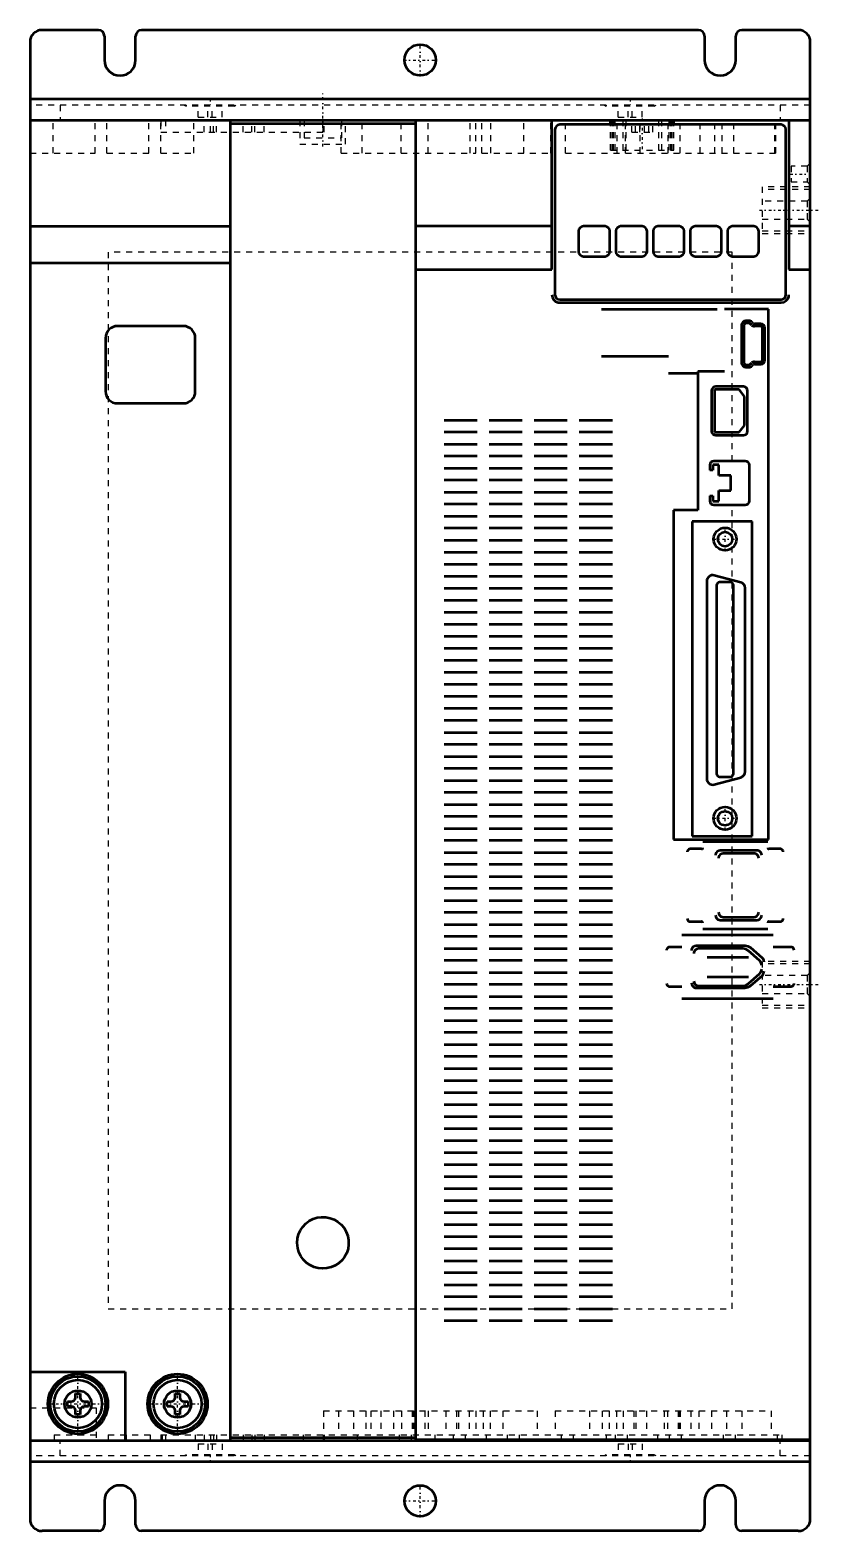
# Model space of a CAD drawing. Header units: millimetres. Extents: x 0 to 449, y 0 to 561.
# Drawn here: x 0 to 131.4, y 311.4 to 561.4 of the extents above; entities that cross this region are included whole.
import ezdxf

# ---------------------------------------------------------------- set-up
doc = ezdxf.new("R2010")
doc.units = ezdxf.units.MM
doc.linetypes.add('Center', pattern=[1.5, 0.45, -0.5, 0.05, -0.5])
doc.linetypes.add('Dashed', pattern=[2, 1, -1])
for name, color, linetype, lineweight in [('AM_4', 7, 'Continuous', 50), ('AM_6', 2, 'Continuous', 35), ('AM_7', 7, 'Center', 25), ('AM_9', 6, 'Dashed', 25)]:
    doc.layers.add(name, color=color, linetype=linetype, lineweight=lineweight)

# ---------------------------------------------------------------- blocks, each defined once
blk = doc.blocks.new('3_MFDLNA3SF_0_in_MFDLNA3SF_1100')
at = {"layer": 'AM_4'}
for p, q in [((11.4, 561.37), (2, 561.37)), ((12.4, 560.37), (12.4, 556.37)), ((17.6, 556.37), (17.6, 560.37)), ((111.4, 561.37), (18.6, 561.37)), ((112.4, 560.37), (112.4, 556.37)), ((117.6, 556.37), (117.6, 560.37)), ((128, 561.37), (118.6, 561.37)), ((0, 559.37), (0, 313.37)), ((130, 313.37), (130, 559.37)), ((130, 549.87), (0, 549.87)), ((0, 546.37), (130, 546.37)), ((33.33, 546.37), (33.33, 326.37)), ((33.33, 545.79), (64.21, 545.79)), ((64.21, 546.37), (64.21, 326.37)), ((86.96, 521.46), (86.96, 546.37)), ((125.14, 545.61), (88.26, 545.61)), ((96.72, 545.61), (96.72, 546.37)), ((97, 545.61), (97, 546.37)), ((97.22, 545.61), (97.22, 546.37)), ((106.78, 545.61), (106.78, 546.37)), ((107, 545.61), (107, 546.37)), ((107.28, 545.61), (107.28, 546.37)), ((126.44, 546.37), (126.44, 521.46)), ((87.46, 544.81), (87.46, 517.27)), ((125.94, 517.27), (125.94, 544.81)), ((0, 528.69), (33.33, 528.69)), ((86.96, 528.69), (64.21, 528.69)), ((91.4, 527.87), (91.4, 524.47)), ((95.8, 528.67), (92.2, 528.67)), ((96.6, 524.47), (96.6, 527.87)), ((97.6, 527.87), (97.6, 524.47)), ((102, 528.67), (98.4, 528.67)), ((102.8, 524.47), (102.8, 527.87)), ((103.8, 527.87), (103.8, 524.47)), ((108.2, 528.67), (104.6, 528.67)), ((109, 524.47), (109, 527.87)), ((110, 527.87), (110, 524.47)), ((114.4, 528.67), (110.8, 528.67)), ((115.2, 524.47), (115.2, 527.87)), ((116.2, 527.87), (116.2, 524.47)), ((120.6, 528.67), (117, 528.67)), ((121.4, 524.47), (121.4, 527.87)), ((130, 528.69), (126.44, 528.69)), ((0, 522.58), (33.33, 522.58)), ((92.2, 523.67), (95.8, 523.67)), ((98.4, 523.67), (102, 523.67)), ((104.6, 523.67), (108.2, 523.67)), ((110.8, 523.67), (114.4, 523.67)), ((117, 523.67), (120.6, 523.67)), ((64.21, 521.46), (86.96, 521.46)), ((126.44, 521.46), (130, 521.46)), ((88.26, 516.47), (125.14, 516.47)), ((88.26, 515.97), (125.14, 515.97)), ((95.19, 514.89), (114.5, 514.89)), ((123.02, 514.85), (115.72, 514.85)), ((119.79, 512.92), (119.25, 512.92)), ((119.79, 512.52), (119.25, 512.52)), ((120.49, 512.51), (120.29, 512.71)), ((123.02, 426.55), (123.02, 514.85)), ((12.57, 510.06), (12.57, 501.19)), ((25.54, 512.06), (14.57, 512.06)), ((27.54, 501.19), (27.54, 510.06)), ((118.55, 512.22), (118.55, 505.92)), ((118.95, 512.22), (118.95, 505.92)), ((120.21, 512.22), (120.01, 512.43)), ((121.72, 512.42), (120.71, 512.42)), ((121.75, 512.02), (120.71, 512.02)), ((122.05, 506.42), (122.05, 511.72)), ((122.45, 506.42), (122.45, 511.69)), ((106.39, 506.98), (95.19, 506.98)), ((119.25, 505.62), (119.79, 505.62)), ((119.25, 505.22), (119.79, 505.22)), ((120.01, 505.71), (120.21, 505.91)), ((120.29, 505.42), (120.49, 505.63)), ((120.71, 506.12), (121.75, 506.12)), ((120.71, 505.72), (121.75, 505.72)), ((111.28, 504.18), (106.39, 504.18)), ((111.28, 504.5), (111.28, 481.4)), ((115.72, 504.5), (111.28, 504.5)), ((113.55, 501.28), (113.55, 494.57)), ((114.05, 501.48), (114.05, 494.37)), ((118.15, 501.48), (114.05, 501.48)), ((118.85, 501.98), (114.25, 501.98)), ((119.05, 500.33), (118.15, 501.48)), ((119.05, 495.52), (119.05, 500.33)), ((119.55, 494.57), (119.55, 501.28)), ((14.57, 499.19), (25.54, 499.19)), ((68.98, 496.39), (74.52, 496.39)), ((76.48, 496.39), (82.02, 496.39)), ((83.98, 496.39), (89.52, 496.39)), ((91.48, 496.39), (97.02, 496.39)), ((118.15, 494.37), (119.05, 495.52)), ((74.52, 494.37), (68.98, 494.37)), ((82.02, 494.37), (76.48, 494.37)), ((89.52, 494.37), (83.98, 494.37)), ((97.02, 494.37), (91.48, 494.37)), ((114.05, 494.37), (118.15, 494.37)), ((114.25, 493.87), (118.85, 493.87)), ((68.98, 492.39), (74.52, 492.39)), ((74.52, 490.37), (68.98, 490.37)), ((76.48, 492.39), (82.02, 492.39)), ((82.02, 490.37), (76.48, 490.37)), ((83.98, 492.39), (89.52, 492.39)), ((89.52, 490.37), (83.98, 490.37)), ((91.48, 492.39), (97.02, 492.39)), ((97.02, 490.37), (91.48, 490.37)), ((68.98, 488.39), (74.52, 488.39)), ((76.48, 488.39), (82.02, 488.39)), ((83.98, 488.39), (89.52, 488.39)), ((91.48, 488.39), (97.02, 488.39)), ((113.25, 488.87), (113.25, 488.07)), ((113.75, 488.07), (113.25, 488.07)), ((113.75, 488.92), (113.75, 488.07)), ((114.75, 488.92), (113.75, 488.92)), ((119.15, 489.57), (113.95, 489.57)), ((114.75, 487.17), (114.75, 488.92)), ((119.85, 482.97), (119.85, 488.87)), ((74.52, 486.37), (68.98, 486.37)), ((82.02, 486.37), (76.48, 486.37)), ((89.52, 486.37), (83.98, 486.37)), ((97.02, 486.37), (91.48, 486.37)), ((116.75, 487.17), (114.75, 487.17)), ((116.75, 484.67), (116.75, 487.17)), ((68.98, 484.39), (74.52, 484.39)), ((76.48, 484.39), (82.02, 484.39)), ((83.98, 484.39), (89.52, 484.39)), ((91.48, 484.39), (97.02, 484.39)), ((113.25, 483.77), (113.75, 483.77)), ((113.25, 483.77), (113.25, 482.97)), ((113.75, 483.77), (113.75, 482.92)), ((113.75, 482.92), (114.75, 482.92)), ((114.75, 482.92), (114.75, 484.67)), ((114.75, 484.67), (116.75, 484.67)), ((74.52, 482.37), (68.98, 482.37)), ((68.98, 480.39), (74.52, 480.39)), ((82.02, 482.37), (76.48, 482.37)), ((76.48, 480.39), (82.02, 480.39)), ((89.52, 482.37), (83.98, 482.37)), ((83.98, 480.39), (89.52, 480.39)), ((97.02, 482.37), (91.48, 482.37)), ((91.48, 480.39), (97.02, 480.39)), ((107.22, 481.4), (107.22, 426.55)), ((111.28, 481.4), (107.22, 481.4)), ((113.95, 482.27), (119.15, 482.27)), ((74.52, 478.37), (68.98, 478.37)), ((82.02, 478.37), (76.48, 478.37)), ((89.52, 478.37), (83.98, 478.37)), ((97.02, 478.37), (91.48, 478.37)), ((120.3, 479.52), (110.3, 479.52)), ((110.3, 479.52), (110.3, 427.12)), ((120.3, 427.12), (120.3, 479.52)), ((68.98, 476.39), (74.52, 476.39)), ((76.48, 476.39), (82.02, 476.39)), ((83.98, 476.39), (89.52, 476.39)), ((91.48, 476.39), (97.02, 476.39)), ((74.52, 474.37), (68.98, 474.37)), ((82.02, 474.37), (76.48, 474.37)), ((89.52, 474.37), (83.98, 474.37)), ((97.02, 474.37), (91.48, 474.37)), ((68.98, 472.39), (74.52, 472.39)), ((74.52, 470.37), (68.98, 470.37)), ((76.48, 472.39), (82.02, 472.39)), ((82.02, 470.37), (76.48, 470.37)), ((83.98, 472.39), (89.52, 472.39)), ((89.52, 470.37), (83.98, 470.37)), ((91.48, 472.39), (97.02, 472.39)), ((97.02, 470.37), (91.48, 470.37)), ((118.41, 469.35), (114.01, 470.53)), ((68.98, 468.39), (74.52, 468.39)), ((76.48, 468.39), (82.02, 468.39)), ((83.98, 468.39), (89.52, 468.39)), ((91.48, 468.39), (97.02, 468.39)), ((112.75, 469.56), (112.75, 436.67)), ((114.4, 468.88), (114.4, 437.48)), ((116.7, 469.38), (114.9, 469.38)), ((117.2, 437.48), (117.2, 468.88)), ((119.15, 437.85), (119.15, 468.39)), ((74.52, 466.37), (68.98, 466.37)), ((82.02, 466.37), (76.48, 466.37)), ((89.52, 466.37), (83.98, 466.37)), ((97.02, 466.37), (91.48, 466.37)), ((68.98, 464.39), (74.52, 464.39)), ((76.48, 464.39), (82.02, 464.39)), ((83.98, 464.39), (89.52, 464.39)), ((91.48, 464.39), (97.02, 464.39)), ((74.52, 462.37), (68.98, 462.37)), ((68.98, 460.39), (74.52, 460.39)), ((82.02, 462.37), (76.48, 462.37)), ((76.48, 460.39), (82.02, 460.39)), ((89.52, 462.37), (83.98, 462.37)), ((83.98, 460.39), (89.52, 460.39)), ((97.02, 462.37), (91.48, 462.37)), ((91.48, 460.39), (97.02, 460.39)), ((74.52, 458.37), (68.98, 458.37)), ((82.02, 458.37), (76.48, 458.37)), ((89.52, 458.37), (83.98, 458.37)), ((97.02, 458.37), (91.48, 458.37)), ((68.98, 456.39), (74.52, 456.39)), ((76.48, 456.39), (82.02, 456.39)), ((83.98, 456.39), (89.52, 456.39)), ((91.48, 456.39), (97.02, 456.39)), ((74.52, 454.37), (68.98, 454.37)), ((82.02, 454.37), (76.48, 454.37)), ((89.52, 454.37), (83.98, 454.37)), ((97.02, 454.37), (91.48, 454.37)), ((68.98, 452.39), (74.52, 452.39)), ((74.52, 450.37), (68.98, 450.37)), ((76.48, 452.39), (82.02, 452.39)), ((82.02, 450.37), (76.48, 450.37)), ((83.98, 452.39), (89.52, 452.39)), ((89.52, 450.37), (83.98, 450.37)), ((91.48, 452.39), (97.02, 452.39)), ((97.02, 450.37), (91.48, 450.37)), ((68.98, 448.39), (74.52, 448.39)), ((76.48, 448.39), (82.02, 448.39)), ((83.98, 448.39), (89.52, 448.39)), ((91.48, 448.39), (97.02, 448.39)), ((74.52, 446.37), (68.98, 446.37)), ((82.02, 446.37), (76.48, 446.37)), ((89.52, 446.37), (83.98, 446.37)), ((97.02, 446.37), (91.48, 446.37)), ((68.98, 444.39), (74.52, 444.39)), ((76.48, 444.39), (82.02, 444.39)), ((83.98, 444.39), (89.52, 444.39)), ((91.48, 444.39), (97.02, 444.39)), ((74.52, 442.37), (68.98, 442.37)), ((68.98, 440.39), (74.52, 440.39)), ((82.02, 442.37), (76.48, 442.37)), ((76.48, 440.39), (82.02, 440.39)), ((89.52, 442.37), (83.98, 442.37)), ((83.98, 440.39), (89.52, 440.39)), ((97.02, 442.37), (91.48, 442.37)), ((91.48, 440.39), (97.02, 440.39)), ((74.52, 438.37), (68.98, 438.37)), ((82.02, 438.37), (76.48, 438.37)), ((89.52, 438.37), (83.98, 438.37)), ((97.02, 438.37), (91.48, 438.37)), ((68.98, 436.39), (74.52, 436.39)), ((76.48, 436.39), (82.02, 436.39)), ((83.98, 436.39), (89.52, 436.39)), ((91.48, 436.39), (97.02, 436.39)), ((114.01, 435.71), (118.41, 436.88)), ((114.9, 436.98), (116.7, 436.98)), ((74.52, 434.37), (68.98, 434.37)), ((82.02, 434.37), (76.48, 434.37)), ((89.52, 434.37), (83.98, 434.37)), ((97.02, 434.37), (91.48, 434.37)), ((68.98, 432.39), (74.52, 432.39)), ((74.52, 430.37), (68.98, 430.37)), ((76.48, 432.39), (82.02, 432.39)), ((82.02, 430.37), (76.48, 430.37)), ((83.98, 432.39), (89.52, 432.39)), ((89.52, 430.37), (83.98, 430.37)), ((91.48, 432.39), (97.02, 432.39)), ((97.02, 430.37), (91.48, 430.37)), ((68.98, 428.39), (74.52, 428.39)), ((76.48, 428.39), (82.02, 428.39)), ((83.98, 428.39), (89.52, 428.39)), ((91.48, 428.39), (97.02, 428.39)), ((74.52, 426.37), (68.98, 426.37)), ((82.02, 426.37), (76.48, 426.37)), ((89.52, 426.37), (83.98, 426.37)), ((97.02, 426.37), (91.48, 426.37)), ((107.22, 426.55), (123.02, 426.55)), ((110.3, 427.12), (120.3, 427.12)), ((122.9, 426.17), (112.1, 426.17)), ((68.98, 424.39), (74.52, 424.39)), ((76.48, 424.39), (82.02, 424.39)), ((83.98, 424.39), (89.52, 424.39)), ((91.48, 424.39), (97.02, 424.39)), ((111.9, 424.97), (110, 424.97)), ((121.1, 424.72), (115, 424.72)), ((120.6, 424.22), (115.5, 424.22)), ((125, 424.97), (123.1, 424.97)), ((74.52, 422.37), (68.98, 422.37)), ((68.98, 420.39), (74.52, 420.39)), ((82.02, 422.37), (76.48, 422.37)), ((76.48, 420.39), (82.02, 420.39)), ((89.52, 422.37), (83.98, 422.37)), ((83.98, 420.39), (89.52, 420.39)), ((97.02, 422.37), (91.48, 422.37)), ((91.48, 420.39), (97.02, 420.39)), ((74.52, 418.37), (68.98, 418.37)), ((82.02, 418.37), (76.48, 418.37)), ((89.52, 418.37), (83.98, 418.37)), ((97.02, 418.37), (91.48, 418.37)), ((68.98, 416.39), (74.52, 416.39)), ((76.48, 416.39), (82.02, 416.39)), ((83.98, 416.39), (89.52, 416.39)), ((91.48, 416.39), (97.02, 416.39)), ((74.52, 414.37), (68.98, 414.37)), ((82.02, 414.37), (76.48, 414.37)), ((89.52, 414.37), (83.98, 414.37)), ((97.02, 414.37), (91.48, 414.37)), ((110, 412.87), (111.9, 412.87)), ((115, 413.12), (121.1, 413.12)), ((115.5, 413.62), (120.6, 413.62)), ((123.1, 412.87), (125, 412.87)), ((68.98, 412.39), (74.52, 412.39)), ((74.52, 410.37), (68.98, 410.37)), ((76.48, 412.39), (82.02, 412.39)), ((82.02, 410.37), (76.48, 410.37)), ((83.98, 412.39), (89.52, 412.39)), ((89.52, 410.37), (83.98, 410.37)), ((91.48, 412.39), (97.02, 412.39)), ((97.02, 410.37), (91.48, 410.37)), ((123.8, 410.62), (108.6, 410.62)), ((112.1, 411.67), (122.9, 411.67)), ((68.98, 408.39), (74.52, 408.39)), ((76.48, 408.39), (82.02, 408.39)), ((83.98, 408.39), (89.52, 408.39)), ((91.48, 408.39), (97.02, 408.39)), ((108.6, 408.62), (106.55, 408.62)), ((119.09, 408.84), (111, 408.84)), ((118.69, 408.37), (111.4, 408.37)), ((121.56, 406.37), (119.68, 408)), ((121.96, 406.84), (120.08, 408.48)), ((126.8, 408.62), (123.8, 408.62)), ((74.52, 406.37), (68.98, 406.37)), ((82.02, 406.37), (76.48, 406.37)), ((89.52, 406.37), (83.98, 406.37)), ((97.02, 406.37), (91.48, 406.37)), ((119.7, 406.89), (112.8, 406.89)), ((68.98, 404.39), (74.52, 404.39)), ((76.48, 404.39), (82.02, 404.39)), ((83.98, 404.39), (89.52, 404.39)), ((91.48, 404.39), (97.02, 404.39)), ((112.8, 403.64), (119.7, 403.64)), ((119.68, 402.54), (121.56, 404.17)), ((120.08, 402.21), (121.96, 403.84)), ((74.52, 402.37), (68.98, 402.37)), ((68.98, 400.39), (74.52, 400.39)), ((82.02, 402.37), (76.48, 402.37)), ((76.48, 400.39), (82.02, 400.39)), ((89.52, 402.37), (83.98, 402.37)), ((83.98, 400.39), (89.52, 400.39)), ((97.02, 402.37), (91.48, 402.37)), ((91.48, 400.39), (97.02, 400.39)), ((106.55, 402.07), (108.6, 402.07)), ((108.6, 400.07), (123.8, 400.07)), ((111, 401.84), (119.09, 401.84)), ((111.4, 402.17), (118.69, 402.17)), ((123.8, 402.07), (126.8, 402.07)), ((74.52, 398.37), (68.98, 398.37)), ((82.02, 398.37), (76.48, 398.37)), ((89.52, 398.37), (83.98, 398.37)), ((97.02, 398.37), (91.48, 398.37)), ((68.98, 396.39), (74.52, 396.39)), ((76.48, 396.39), (82.02, 396.39)), ((83.98, 396.39), (89.52, 396.39)), ((91.48, 396.39), (97.02, 396.39)), ((74.52, 394.37), (68.98, 394.37)), ((82.02, 394.37), (76.48, 394.37)), ((89.52, 394.37), (83.98, 394.37)), ((97.02, 394.37), (91.48, 394.37)), ((68.98, 392.39), (74.52, 392.39)), ((74.52, 390.37), (68.98, 390.37)), ((76.48, 392.39), (82.02, 392.39)), ((82.02, 390.37), (76.48, 390.37)), ((83.98, 392.39), (89.52, 392.39)), ((89.52, 390.37), (83.98, 390.37)), ((91.48, 392.39), (97.02, 392.39)), ((97.02, 390.37), (91.48, 390.37)), ((68.98, 388.39), (74.52, 388.39)), ((76.48, 388.39), (82.02, 388.39)), ((83.98, 388.39), (89.52, 388.39)), ((91.48, 388.39), (97.02, 388.39)), ((74.52, 386.37), (68.98, 386.37)), ((82.02, 386.37), (76.48, 386.37)), ((89.52, 386.37), (83.98, 386.37)), ((97.02, 386.37), (91.48, 386.37)), ((68.98, 384.39), (74.52, 384.39)), ((76.48, 384.39), (82.02, 384.39)), ((83.98, 384.39), (89.52, 384.39)), ((91.48, 384.39), (97.02, 384.39)), ((74.52, 382.37), (68.98, 382.37)), ((68.98, 380.39), (74.52, 380.39)), ((82.02, 382.37), (76.48, 382.37)), ((76.48, 380.39), (82.02, 380.39)), ((89.52, 382.37), (83.98, 382.37)), ((83.98, 380.39), (89.52, 380.39)), ((97.02, 382.37), (91.48, 382.37)), ((91.48, 380.39), (97.02, 380.39)), ((74.52, 378.37), (68.98, 378.37)), ((82.02, 378.37), (76.48, 378.37)), ((89.52, 378.37), (83.98, 378.37)), ((97.02, 378.37), (91.48, 378.37)), ((68.98, 376.39), (74.52, 376.39)), ((76.48, 376.39), (82.02, 376.39)), ((83.98, 376.39), (89.52, 376.39)), ((91.48, 376.39), (97.02, 376.39)), ((74.52, 374.37), (68.98, 374.37)), ((82.02, 374.37), (76.48, 374.37)), ((89.52, 374.37), (83.98, 374.37)), ((97.02, 374.37), (91.48, 374.37)), ((68.98, 372.39), (74.52, 372.39)), ((74.52, 370.37), (68.98, 370.37)), ((76.48, 372.39), (82.02, 372.39)), ((82.02, 370.37), (76.48, 370.37)), ((83.98, 372.39), (89.52, 372.39)), ((89.52, 370.37), (83.98, 370.37)), ((91.48, 372.39), (97.02, 372.39)), ((97.02, 370.37), (91.48, 370.37)), ((68.98, 368.39), (74.52, 368.39)), ((76.48, 368.39), (82.02, 368.39)), ((83.98, 368.39), (89.52, 368.39)), ((91.48, 368.39), (97.02, 368.39)), ((74.52, 366.37), (68.98, 366.37)), ((82.02, 366.37), (76.48, 366.37)), ((89.52, 366.37), (83.98, 366.37)), ((97.02, 366.37), (91.48, 366.37)), ((68.98, 364.39), (74.52, 364.39)), ((76.48, 364.39), (82.02, 364.39)), ((83.98, 364.39), (89.52, 364.39)), ((91.48, 364.39), (97.02, 364.39)), ((74.52, 362.37), (68.98, 362.37)), ((68.98, 360.39), (74.52, 360.39)), ((82.02, 362.37), (76.48, 362.37)), ((76.48, 360.39), (82.02, 360.39)), ((89.52, 362.37), (83.98, 362.37)), ((83.98, 360.39), (89.52, 360.39)), ((97.02, 362.37), (91.48, 362.37)), ((91.48, 360.39), (97.02, 360.39)), ((74.52, 358.37), (68.98, 358.37)), ((82.02, 358.37), (76.48, 358.37)), ((89.52, 358.37), (83.98, 358.37)), ((97.02, 358.37), (91.48, 358.37)), ((68.98, 356.39), (74.52, 356.39)), ((76.48, 356.39), (82.02, 356.39)), ((83.98, 356.39), (89.52, 356.39)), ((91.48, 356.39), (97.02, 356.39)), ((74.52, 354.37), (68.98, 354.37)), ((82.02, 354.37), (76.48, 354.37)), ((89.52, 354.37), (83.98, 354.37)), ((97.02, 354.37), (91.48, 354.37)), ((68.98, 352.39), (74.52, 352.39)), ((74.52, 350.37), (68.98, 350.37)), ((76.48, 352.39), (82.02, 352.39)), ((82.02, 350.37), (76.48, 350.37)), ((83.98, 352.39), (89.52, 352.39)), ((89.52, 350.37), (83.98, 350.37)), ((91.48, 352.39), (97.02, 352.39)), ((97.02, 350.37), (91.48, 350.37)), ((68.98, 348.39), (74.52, 348.39)), ((76.48, 348.39), (82.02, 348.39)), ((83.98, 348.39), (89.52, 348.39)), ((91.48, 348.39), (97.02, 348.39)), ((74.52, 346.37), (68.98, 346.37)), ((82.02, 346.37), (76.48, 346.37)), ((89.52, 346.37), (83.98, 346.37)), ((97.02, 346.37), (91.48, 346.37)), ((0, 337.86), (15.88, 337.86)), ((15.88, 337.86), (15.88, 326.37)), ((6.23, 332.92), (6.88, 332.92)), ((6.23, 332.12), (6.23, 332.92)), ((7.58, 333.62), (7.58, 334.27)), ((7.58, 334.27), (8.38, 334.27)), ((8.38, 334.27), (8.38, 333.62)), ((9.08, 332.92), (9.73, 332.92)), ((9.73, 332.92), (9.73, 332.12)), ((22.83, 332.12), (22.83, 332.92)), ((22.83, 332.92), (23.48, 332.92)), ((24.18, 333.62), (24.18, 334.27)), ((24.18, 334.27), (24.98, 334.27)), ((24.98, 334.27), (24.98, 333.62)), ((25.68, 332.92), (26.33, 332.92)), ((26.33, 332.92), (26.33, 332.12)), ((6.88, 332.12), (6.23, 332.12)), ((7.58, 330.77), (7.58, 331.42)), ((8.38, 330.77), (7.58, 330.77)), ((8.38, 331.42), (8.38, 330.77)), ((9.73, 332.12), (9.08, 332.12)), ((23.48, 332.12), (22.83, 332.12)), ((24.18, 330.77), (24.18, 331.42)), ((24.98, 330.77), (24.18, 330.77)), ((24.98, 331.42), (24.98, 330.77)), ((26.33, 332.12), (25.68, 332.12)), ((130, 326.37), (0, 326.37)), ((33.33, 326.95), (64.21, 326.95)), ((130, 326.56), (64.21, 326.56)), ((130, 322.87), (0, 322.87)), ((12.4, 316.37), (12.4, 312.37)), ((17.6, 312.37), (17.6, 316.37)), ((112.4, 316.37), (112.4, 312.37)), ((117.6, 312.37), (117.6, 316.37)), ((11.4, 311.37), (2, 311.37)), ((111.4, 311.37), (18.6, 311.37)), ((128, 311.37), (118.6, 311.37))]:
    blk.add_line(p, q, dxfattribs=at)
for points in [[(86.96, 517.27), (87.03, 516.84), (87.24, 516.46), (87.57, 516.17), (87.97, 516), (88.26, 515.97)], [(125.14, 515.97), (125.57, 516.04), (125.95, 516.25), (126.24, 516.58), (126.41, 516.98), (126.44, 517.27)], [(111.9, 424.97), (111.97, 424.98), (112.02, 425.01), (112.07, 425.06), (112.1, 425.12), (112.1, 425.17)], [(122.9, 425.17), (122.91, 425.1), (122.94, 425.04), (122.99, 425), (123.06, 424.97), (123.1, 424.97)], [(110, 424.97), (109.83, 424.94), (109.69, 424.86), (109.58, 424.73), (109.51, 424.58), (109.5, 424.47)], [(115, 424.72), (114.74, 424.67), (114.5, 424.54), (114.32, 424.34), (114.22, 424.09), (114.2, 423.92)], [(115.5, 424.22), (115.24, 424.17), (115, 424.04), (114.82, 423.84), (114.72, 423.59), (114.7, 423.42)], [(121.4, 423.42), (121.35, 423.68), (121.22, 423.92), (121.02, 424.1), (120.78, 424.2), (120.6, 424.22)], [(121.9, 423.92), (121.85, 424.18), (121.72, 424.42), (121.52, 424.6), (121.28, 424.7), (121.1, 424.72)], [(125.5, 424.47), (125.47, 424.63), (125.39, 424.78), (125.27, 424.89), (125.11, 424.96), (125, 424.97)], [(109.5, 413.37), (109.53, 413.2), (109.61, 413.06), (109.73, 412.94), (109.89, 412.88), (110, 412.87)], [(112.1, 412.67), (112.09, 412.73), (112.06, 412.79), (112.01, 412.84), (111.94, 412.86), (111.9, 412.87)], [(114.2, 413.92), (114.25, 413.65), (114.38, 413.42), (114.58, 413.24), (114.82, 413.14), (115, 413.12)], [(114.7, 414.42), (114.75, 414.15), (114.88, 413.92), (115.08, 413.74), (115.32, 413.64), (115.5, 413.62)], [(120.6, 413.62), (120.86, 413.66), (121.1, 413.79), (121.28, 413.99), (121.38, 414.24), (121.4, 414.42)], [(121.1, 413.12), (121.36, 413.16), (121.6, 413.29), (121.78, 413.49), (121.88, 413.74), (121.9, 413.92)], [(123.1, 412.87), (123.03, 412.86), (122.98, 412.82), (122.93, 412.77), (122.9, 412.71), (122.9, 412.67)], [(125, 412.87), (125.17, 412.9), (125.31, 412.98), (125.42, 413.1), (125.49, 413.26), (125.5, 413.37)], [(106.55, 408.62), (106.38, 408.59), (106.24, 408.51), (106.13, 408.38), (106.06, 408.23), (106.05, 408.12)], [(111, 408.84), (110.74, 408.8), (110.5, 408.67), (110.32, 408.47), (110.22, 408.22), (110.2, 408.04)], [(111.4, 408.37), (111.14, 408.32), (110.9, 408.19), (110.72, 407.99), (110.62, 407.74), (110.6, 407.57)], [(119.68, 408), (119.25, 408.26), (118.75, 408.37), (118.69, 408.37)], [(120.08, 408.48), (119.65, 408.74), (119.15, 408.84), (119.09, 408.84)], [(127.3, 408.12), (127.27, 408.28), (127.19, 408.43), (127.07, 408.54), (126.91, 408.61), (126.8, 408.62)], [(121.9, 405.61), (121.84, 405.94), (121.68, 406.24), (121.56, 406.37)], [(122.3, 406.09), (122.24, 406.42), (122.08, 406.71), (121.96, 406.84)], [(106.05, 402.57), (106.08, 402.4), (106.16, 402.26), (106.28, 402.14), (106.44, 402.08), (106.55, 402.07)], [(110.2, 402.64), (110.25, 402.38), (110.38, 402.14), (110.58, 401.96), (110.82, 401.86), (111, 401.84)], [(110.6, 402.97), (110.65, 402.7), (110.78, 402.47), (110.98, 402.29), (111.22, 402.19), (111.4, 402.17)], [(118.69, 402.17), (119.19, 402.25), (119.63, 402.5), (119.68, 402.54)], [(121.56, 404.17), (121.77, 404.43), (121.88, 404.74), (121.9, 404.92)], [(121.96, 403.84), (122.17, 404.1), (122.28, 404.42), (122.3, 404.6)], [(126.8, 402.07), (126.97, 402.1), (127.11, 402.18), (127.22, 402.3), (127.29, 402.46), (127.3, 402.57)], [(119.09, 401.84), (119.59, 401.93), (120.03, 402.17), (120.08, 402.21)], [(44.5, 359.37), (44.56, 360.09), (44.74, 360.79), (45.04, 361.45), (45.44, 362.05), (45.94, 362.58), (46.52, 363.01), (47.17, 363.34), (47.86, 363.56), (48.57, 363.66), (49.3, 363.64), (50.01, 363.49), (50.68, 363.23), (51.31, 362.86), (51.86, 362.39), (52.32, 361.84), (52.69, 361.21), (52.94, 360.53), (53.08, 359.82), (53.09, 359.1), (52.98, 358.38), (52.76, 357.69), (52.42, 357.05), (51.98, 356.47), (51.45, 355.98), (50.84, 355.58), (50.18, 355.29), (49.48, 355.12), (48.75, 355.07), (48.03, 355.14), (47.33, 355.33), (46.68, 355.63), (46.08, 356.04), (45.56, 356.54), (45.13, 357.13), (44.81, 357.78), (44.6, 358.47), (44.5, 359.37)]]:
    blk.add_lwpolyline(points, dxfattribs=at)
for centre, radius in [((65, 556.37), 2.6), ((115.8, 476.57), 1.9), ((115.8, 476.57), 1.2), ((115.8, 430.07), 1.9), ((115.8, 430.07), 1.2), ((7.98, 332.52), 5), ((24.58, 332.52), 5), ((7.98, 332.52), 4.6), ((7.98, 332.52), 4), ((24.58, 332.52), 4.6), ((24.58, 332.52), 4), ((7.98, 332.52), 2.25), ((24.58, 332.52), 2.25), ((65, 316.37), 2.6)]:
    blk.add_circle(centre, radius, dxfattribs=at)
for centre, radius, start, end in [((2, 559.37), 2, 90, 180), ((11.4, 560.37), 1, 0, 90), ((18.6, 560.37), 1, 90, 180), ((111.4, 560.37), 1, 0, 90), ((118.6, 560.37), 1, 90, 180), ((128, 559.37), 2, 0, 90), ((15, 556.37), 2.6, 180, 0), ((115, 556.37), 2.6, 180, 0), ((88.26, 544.81), 0.8, 90, 180), ((125.14, 544.81), 0.8, 0, 90), ((92.2, 527.87), 0.8, 90, 180), ((95.8, 527.87), 0.8, 0, 90), ((98.4, 527.87), 0.8, 90, 180), ((102, 527.87), 0.8, 0, 90), ((104.6, 527.87), 0.8, 90, 180), ((108.2, 527.87), 0.8, 0, 90), ((110.8, 527.87), 0.8, 90, 180), ((114.4, 527.87), 0.8, 0, 90), ((117, 527.87), 0.8, 90, 180), ((120.6, 527.87), 0.8, 0, 90), ((92.2, 524.47), 0.8, 180, 270), ((95.8, 524.47), 0.8, 270, 0), ((98.4, 524.47), 0.8, 180, 270), ((102, 524.47), 0.8, 270, 0), ((104.6, 524.47), 0.8, 180, 270), ((108.2, 524.47), 0.8, 270, 0), ((110.8, 524.47), 0.8, 180, 270), ((114.4, 524.47), 0.8, 270, 0), ((117, 524.47), 0.8, 180, 270), ((120.6, 524.47), 0.8, 270, 0), ((88.26, 517.27), 0.8, 180, 270), ((125.14, 517.27), 0.8, 270, 0), ((119.25, 512.22), 0.7, 90, 180), ((119.25, 512.22), 0.3, 90, 180), ((119.79, 512.22), 0.7, 45, 90), ((119.79, 512.22), 0.3, 45, 90), ((120.71, 512.72), 0.3, 225, 270), ((14.57, 510.06), 2, 90, 180), ((25.54, 510.06), 2, 0, 90), ((120.71, 512.72), 0.7, 225, 270), ((121.72, 511.69), 0.73, 0, 90), ((121.75, 511.72), 0.3, 0, 90), ((119.25, 505.92), 0.7, 180, 270), ((119.25, 505.92), 0.3, 180, 270), ((119.79, 505.92), 0.3, 270, 315), ((119.79, 505.92), 0.7, 270, 315), ((120.71, 505.42), 0.7, 90, 135), ((120.71, 505.42), 0.3, 90, 135), ((121.75, 506.42), 0.3, 270, 0), ((121.75, 506.42), 0.7, 270, 0), ((14.57, 501.19), 2, 180, 270), ((25.54, 501.19), 2, 270, 0), ((114.25, 501.28), 0.7, 90, 180), ((118.85, 501.28), 0.7, 0, 90), ((114.25, 494.57), 0.7, 180, 270), ((118.85, 494.57), 0.7, 270, 0), ((113.95, 488.87), 0.7, 90, 180), ((119.15, 488.87), 0.7, 0, 90), ((113.95, 482.97), 0.7, 180, 270), ((119.15, 482.97), 0.7, 270, 0), ((113.75, 469.56), 1, 75, 180), ((114.9, 468.88), 0.5, 90, 180), ((116.7, 468.88), 0.5, 0, 90), ((118.15, 468.39), 1, 0, 75), ((118.15, 437.85), 1, 285, 0), ((113.75, 436.67), 1, 180, 285), ((114.9, 437.48), 0.5, 180, 270), ((116.7, 437.48), 0.5, 270, 0), ((6.88, 333.62), 0.7, 270, 0), ((9.08, 333.62), 0.7, 180, 270), ((23.48, 333.62), 0.7, 270, 0), ((25.68, 333.62), 0.7, 180, 270), ((6.88, 331.42), 0.7, 0, 90), ((9.08, 331.42), 0.7, 90, 180), ((23.48, 331.42), 0.7, 0, 90), ((25.68, 331.42), 0.7, 90, 180), ((15, 316.37), 2.6, 0, 180), ((115, 316.37), 2.6, 0, 180), ((2, 313.37), 2, 180, 270), ((128, 313.37), 2, 270, 0), ((11.4, 312.37), 1, 270, 0), ((18.6, 312.37), 1, 180, 270), ((111.4, 312.37), 1, 270, 0), ((118.6, 312.37), 1, 180, 270)]:
    blk.add_arc(centre, radius, start, end, dxfattribs=at)
at = {"layer": 'AM_7'}
for p, q in [((65, 553.64), (65, 559.1)), ((62.27, 556.37), (67.73, 556.37)), ((48.77, 541.97), (48.77, 550.77)), ((30, 549.93), (30, 548.61)), ((100, 549.93), (100, 548.61)), ((102, 546.62), (102, 541.12)), ((126.64, 537.37), (130.16, 537.37)), ((121.55, 531.37), (131.45, 531.37)), ((115.8, 474.57), (115.8, 478.56)), ((113.81, 476.57), (117.8, 476.57)), ((113.81, 430.07), (117.8, 430.07)), ((115.8, 428.07), (115.8, 432.06)), ((121.55, 402.37), (131.45, 402.37)), ((7.98, 327.27), (7.98, 337.77)), ((24.58, 327.27), (24.58, 337.77)), ((2.73, 332.52), (13.23, 332.52)), ((19.33, 332.52), (29.83, 332.52)), ((30, 324.13), (30, 322.81)), ((100, 324.13), (100, 322.81)), ((65, 313.64), (65, 319.1)), ((62.27, 316.37), (67.73, 316.37))]:
    blk.add_line(p, q, dxfattribs=at)
at = {"layer": 'AM_9'}
for p, q in [((130, 548.87), (0, 548.87)), ((5, 548.87), (5, 546.37)), ((25.7, 548.87), (26, 548.67)), ((26, 548.87), (26, 548.67)), ((34, 548.67), (26, 548.67)), ((28, 546.87), (28, 548.87)), ((29.65, 546.87), (29.65, 548.87)), ((30.35, 546.87), (30.35, 548.87)), ((32, 546.87), (32, 548.87)), ((34, 548.67), (34, 548.87)), ((34, 548.67), (34.3, 548.87)), ((95.7, 548.87), (96, 548.67)), ((96, 548.87), (96, 548.67)), ((104, 548.67), (96, 548.67)), ((98, 546.87), (98, 548.87)), ((99.65, 546.87), (99.65, 548.87)), ((100.35, 546.87), (100.35, 548.87)), ((102, 546.87), (102, 548.87)), ((104, 548.67), (104, 548.87)), ((104, 548.67), (104.3, 548.87)), ((125, 548.87), (125, 546.37)), ((3.85, 540.87), (3.85, 546.37)), ((10.85, 540.87), (10.85, 546.37)), ((12.82, 540.87), (12.82, 546.37)), ((19.82, 540.87), (19.82, 546.37)), ((21.8, 546.37), (21.8, 544.37)), ((21.81, 540.87), (21.81, 546.37)), ((22.55, 546.37), (22.55, 544.37)), ((27.31, 540.87), (27.31, 546.37)), ((28, 546.87), (32, 546.87)), ((29, 544.37), (29, 546.37)), ((30.05, 544.37), (30.05, 546.37)), ((30.55, 544.37), (30.55, 546.37)), ((31.05, 544.37), (31.05, 546.37)), ((35.5, 544.37), (35.5, 546.37)), ((36.95, 544.37), (36.95, 546.37)), ((37.45, 544.37), (37.45, 546.37)), ((39, 544.37), (39, 546.37)), ((44.97, 546.37), (44.97, 542.37)), ((45.65, 546.37), (45.65, 543.42)), ((48.84, 544.37), (48.84, 546.37)), ((49.03, 544.37), (49.03, 546.37)), ((51.86, 540.87), (51.86, 546.37)), ((51.89, 546.37), (51.89, 543.42)), ((52.57, 542.37), (52.57, 546.37)), ((55.36, 540.87), (55.36, 546.37)), ((61.86, 540.87), (61.86, 546.37)), ((64.3, 540.87), (64.3, 546.37)), ((64.36, 540.87), (64.36, 546.37)), ((66.31, 540.87), (66.31, 546.37)), ((73.31, 540.87), (73.31, 546.37)), ((74.3, 540.87), (74.3, 546.37)), ((75.27, 540.87), (75.27, 546.37)), ((76.75, 540.87), (76.75, 546.37)), ((82.27, 540.87), (82.27, 546.37)), ((86.75, 540.87), (86.75, 546.37)), ((89.19, 540.87), (89.19, 546.37)), ((96.72, 541.37), (96.72, 545.61)), ((97, 541.37), (97, 545.61)), ((97.22, 541.37), (97.22, 545.61)), ((97.5, 541.37), (97.5, 546.37)), ((97.82, 540.87), (97.82, 546.37)), ((98, 546.87), (102, 546.87)), ((98.75, 546.37), (98.75, 541.37)), ((99.19, 540.87), (99.19, 546.37)), ((99.25, 546.37), (99.25, 541.37)), ((100.25, 544.37), (100.25, 546.37)), ((100.9, 544.37), (100.9, 546.37)), ((101.6, 544.37), (101.6, 546.37)), ((101.63, 540.87), (101.63, 546.37)), ((102.4, 544.37), (102.4, 546.37)), ((103.1, 544.37), (103.1, 546.37)), ((103.75, 544.37), (103.75, 546.37)), ((104.75, 541.37), (104.75, 546.37)), ((105.25, 541.37), (105.25, 546.37)), ((106.32, 540.87), (106.32, 546.37)), ((106.5, 541.37), (106.5, 546.37)), ((106.78, 541.37), (106.78, 545.61)), ((107, 541.37), (107, 545.61)), ((107.28, 541.37), (107.28, 545.61)), ((108.31, 540.87), (108.31, 546.37)), ((111.63, 540.87), (111.63, 546.37)), ((114.08, 540.87), (114.08, 546.37)), ((115.31, 540.87), (115.31, 546.37)), ((117.27, 540.87), (117.27, 546.37)), ((124.08, 540.87), (124.08, 546.37)), ((124.27, 540.87), (124.27, 546.37)), ((21.8, 544.37), (49.03, 544.37)), ((45.65, 543.42), (51.89, 543.42)), ((100.25, 544.37), (103.75, 544.37)), ((0, 540.87), (10.85, 540.87)), ((12.82, 540.87), (19.82, 540.87)), ((21.81, 540.87), (27.31, 540.87)), ((44.97, 542.37), (52.57, 542.37)), ((51.86, 540.87), (74.3, 540.87)), ((75.27, 540.87), (86.75, 540.87)), ((89.19, 540.87), (124.27, 540.87)), ((96.72, 541.37), (107.28, 541.37)), ((129.5, 538.67), (126.8, 538.67)), ((126.8, 538.67), (126.8, 536.07)), ((130, 539.17), (129.5, 538.67)), ((129.5, 538.67), (129.5, 536.07)), ((130, 535.23), (122, 535.23)), ((122, 535.23), (122, 527.5)), ((126.8, 536.07), (129.5, 536.07)), ((129.5, 536.07), (130, 535.57)), ((130, 534.82), (122, 534.82)), ((129.5, 532.87), (122, 532.87)), ((130, 533.37), (129.5, 532.87)), ((129.5, 532.87), (129.5, 529.87)), ((122, 529.87), (129.5, 529.87)), ((122, 527.92), (130, 527.92)), ((122, 527.5), (130, 527.5)), ((129.5, 529.87), (130, 529.37)), ((13, 524.37), (13, 348.37)), ((117, 524.37), (13, 524.37)), ((117, 489.57), (117, 524.37)), ((117, 348.37), (117, 482.27)), ((130, 406.23), (122, 406.23)), ((122, 406.23), (122, 398.5)), ((130, 405.82), (122, 405.82)), ((129.5, 403.87), (122, 403.87)), ((130, 404.37), (129.5, 403.87)), ((129.5, 403.87), (129.5, 400.87)), ((122, 400.87), (129.5, 400.87)), ((129.5, 400.87), (130, 400.37)), ((122, 398.92), (130, 398.92)), ((122, 398.5), (130, 398.5)), ((13, 348.37), (117, 348.37)), ((0, 331.87), (11, 331.87)), ((11, 331.87), (11, 326.37)), ((48.91, 331.37), (48.91, 327.37)), ((48.91, 331.37), (84.5, 331.37)), ((51.42, 331.37), (51.42, 327.37)), ((53.87, 331.37), (53.87, 327.37)), ((55.94, 331.37), (55.94, 327.37)), ((56.8, 331.37), (56.8, 327.37)), ((58.44, 331.37), (58.44, 327.37)), ((60.57, 331.37), (60.57, 327.37)), ((61.91, 331.37), (61.91, 327.37)), ((63.68, 331.37), (63.68, 327.37)), ((63.85, 331.37), (63.85, 327.37)), ((64.03, 331.37), (64.03, 327.37)), ((65.8, 331.37), (65.8, 327.37)), ((66.36, 331.37), (66.36, 327.37)), ((69.28, 331.37), (69.28, 327.37)), ((71.05, 331.37), (71.05, 327.37)), ((71.4, 331.37), (71.4, 327.37)), ((73.17, 331.37), (73.17, 327.37)), ((74.3, 331.37), (74.3, 327.37)), ((75.5, 331.37), (75.5, 327.37)), ((76.66, 331.37), (76.66, 327.37)), ((78.78, 331.37), (78.78, 327.37)), ((84.5, 331.37), (84.5, 327.37)), ((87.5, 331.37), (123.47, 331.37)), ((87.5, 331.37), (87.5, 327.37)), ((93.22, 331.37), (93.22, 327.37)), ((95.34, 331.37), (95.34, 327.37)), ((96.5, 331.37), (96.5, 327.37)), ((97.7, 331.37), (97.7, 327.37)), ((98.83, 331.37), (98.83, 327.37)), ((100.6, 331.37), (100.6, 327.37)), ((100.95, 331.37), (100.95, 327.37)), ((102.72, 331.37), (102.72, 327.37)), ((105.64, 331.37), (105.64, 327.37)), ((106.2, 331.37), (106.2, 327.37)), ((107.97, 331.37), (107.97, 327.37)), ((108.15, 331.37), (108.15, 327.37)), ((108.32, 331.37), (108.32, 327.37)), ((110.09, 331.37), (110.09, 327.37)), ((111.43, 331.37), (111.43, 327.37)), ((113.56, 331.37), (113.56, 327.37)), ((116.06, 331.37), (116.06, 327.37)), ((118.57, 331.37), (118.57, 327.37)), ((123.47, 331.37), (123.47, 327.37)), ((4, 327.37), (11, 327.37)), ((4, 327.37), (4, 326.37)), ((5, 323.87), (5, 326.37)), ((13, 327.37), (13, 326.37)), ((13, 327.37), (20, 327.37)), ((16, 327.37), (16, 326.37)), ((20, 327.37), (20, 326.37)), ((21.8, 327.37), (21.8, 326.37)), ((21.8, 327.37), (125.25, 327.37)), ((22, 327.37), (22, 326.37)), ((22.55, 327.37), (22.55, 326.37)), ((27.5, 327.37), (27.5, 326.37)), ((28, 325.87), (28, 323.87)), ((28, 325.87), (32, 325.87)), ((29, 327.37), (29, 326.37)), ((29.65, 325.87), (29.65, 323.87)), ((30.05, 327.37), (30.05, 326.37)), ((30.35, 325.87), (30.35, 323.87)), ((30.55, 327.37), (30.55, 326.37)), ((31.05, 327.37), (31.05, 326.37)), ((32, 325.87), (32, 323.87)), ((35.5, 327.37), (35.5, 326.37)), ((36.95, 327.37), (36.95, 326.37)), ((37.45, 327.37), (37.45, 326.37)), ((39, 327.37), (39, 326.37)), ((45.5, 327.37), (45.5, 326.37)), ((48.84, 327.37), (48.84, 326.37)), ((49.03, 327.37), (49.03, 326.37)), ((54.5, 327.37), (54.5, 326.37)), ((61.5, 327.37), (61.5, 326.37)), ((63.5, 327.37), (63.5, 326.37)), ((67.45, 327.37), (67.45, 326.37)), ((70.5, 327.37), (70.5, 326.37)), ((72.5, 327.37), (72.5, 326.37)), ((76.02, 327.37), (76.02, 326.37)), ((79.5, 327.37), (79.5, 326.37)), ((81.5, 327.37), (81.5, 326.37)), ((88.5, 327.37), (88.5, 326.37)), ((90.5, 327.37), (90.5, 326.37)), ((95.98, 327.37), (95.98, 326.37)), ((97.5, 327.37), (97.5, 326.37)), ((98, 325.87), (98, 323.87)), ((98, 325.87), (102, 325.87)), ((99.5, 327.37), (99.5, 326.37)), ((99.65, 325.87), (99.65, 323.87)), ((100.35, 325.87), (100.35, 323.87)), ((102, 325.87), (102, 323.87)), ((104.55, 327.37), (104.55, 326.37)), ((106.5, 327.37), (106.5, 326.37)), ((108.5, 327.37), (108.5, 326.37)), ((115.5, 327.37), (115.5, 326.37)), ((117.5, 327.37), (117.5, 326.37)), ((124.5, 327.37), (124.5, 326.37)), ((125, 323.87), (125, 326.37)), ((125.25, 327.37), (125.25, 326.37)), ((130, 323.87), (0, 323.87)), ((26, 324.07), (25.7, 323.87)), ((26, 324.07), (26, 323.87)), ((34, 324.07), (26, 324.07)), ((34, 323.87), (34, 324.07)), ((34.3, 323.87), (34, 324.07)), ((96, 324.07), (95.7, 323.87)), ((96, 324.07), (96, 323.87)), ((104, 324.07), (96, 324.07)), ((104, 323.87), (104, 324.07)), ((104.3, 323.87), (104, 324.07))]:
    blk.add_line(p, q, dxfattribs=at)
at = {"layer": 'AM_6', "flags": 8}
for tag, p in [('NN', (136.45, 561.37)), ('NT', (136.45, 560.87)), ('NB', (136.45, 560.37)), ('NBSYN', (136.45, 559.87)), ('CNSORDERNO', (136.45, 558.87)), ('LINA', (136.45, 559.37)), ('F', (136.45, 558.37)), ('MC', (136.45, 557.87)), ('PSV', (136.45, 557.37)), ('COMPANY', (136.45, 556.37)), ('ES', (136.45, 556.87))]:
    blk.add_attdef(tag, p, '', height=0.5, dxfattribs=at)
blk = doc.blocks.new('1_MFDLNA3SF_1100')
blk.add_blockref('3_MFDLNA3SF_0_in_MFDLNA3SF_1100', (0, 0))
at = {"layer": 'AM_6', "flags": 8}
for tag, p in [('NN', (453.96, 561.37)), ('NT', (453.96, 560.87)), ('NB', (453.96, 560.37)), ('NBSYN', (453.96, 559.87)), ('CNSORDERNO', (453.96, 558.87)), ('LINA', (453.96, 559.37)), ('F', (453.96, 558.37)), ('MC', (453.96, 557.87)), ('PSV', (453.96, 557.37)), ('COMPANY', (453.96, 556.37)), ('ES', (453.96, 556.87))]:
    blk.add_attdef(tag, p, '', height=0.5, dxfattribs=at)

msp = doc.modelspace()

# ---------------------------------------------------------------- block references
msp.add_blockref('1_MFDLNA3SF_1100', (0, 0))

doc.saveas('drawing.dxf')
